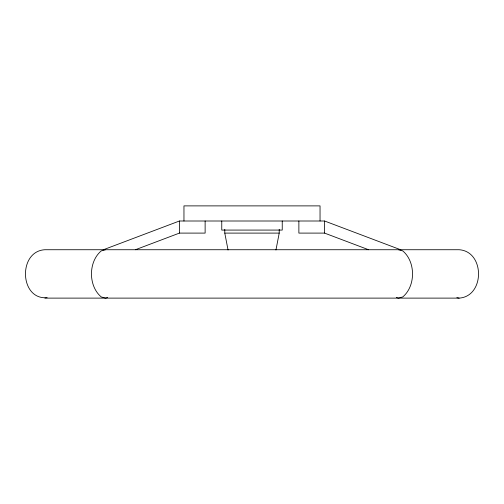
<?xml version="1.0" encoding="UTF-8"?>
<svg xmlns="http://www.w3.org/2000/svg" width="504" height="504" viewBox="0 0 504 504"><rect width="100%" height="100%" fill="white"/><g stroke="black" fill="none" stroke-linecap="round" stroke-linejoin="round"><path stroke-width="0.76" d="M275.946 250.003L279.216 233.1L279.216 229.32M103.125 249.845L179.424 221.004L324.576 221.004L400.875 249.845M135.406 249.738L179.424 233.1L205.128 233.1L205.128 221.004M105.525 249.732L101.235 250.916C88.219 261.797 88.219 286.052 101.235 296.932L105.525 298.116L107.673 297.524M44.856 298.116L459.144 298.116C484.98 296.428 484.98 251.42 459.144 249.732L44.856 249.732C17.848 251.257 19.498 300.163 47.137 297.675M224.784 229.32L224.784 233.1L279.216 233.1M368.594 249.738L324.576 233.1L298.872 233.1L298.872 221.004M456.863 297.675L459.144 298.116M398.475 249.732L402.765 250.916C415.781 261.797 415.781 286.052 402.765 296.932L398.475 298.116L396.327 297.524M224.784 233.1L228.054 250.003M324.576 221.004L324.576 233.1M320.04 221.004L320.04 205.884L183.96 205.884L183.96 221.004M282.24 221.004L282.24 230.076L221.76 230.076L221.76 221.004M179.424 221.004L179.424 233.1"/></g></svg>
